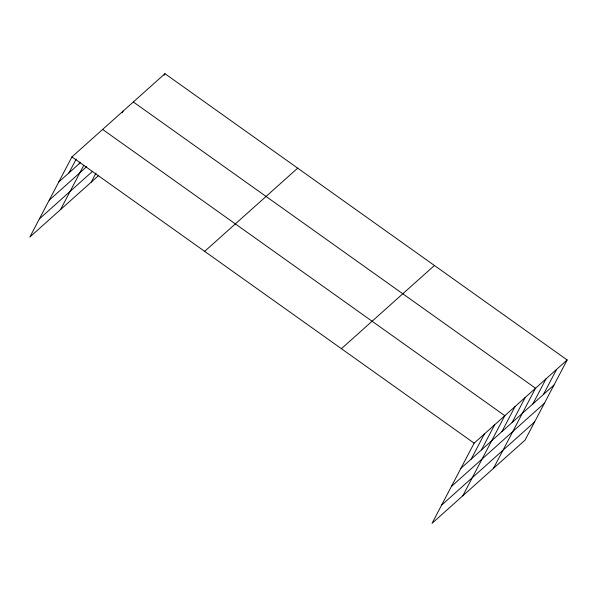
<?xml version="1.0" encoding="UTF-8"?>
<svg xmlns="http://www.w3.org/2000/svg" width="597" height="597" viewBox="0 0 597 597"><rect width="100%" height="100%" fill="white"/><g stroke="black" fill="none" stroke-linecap="round" stroke-linejoin="round"><path stroke-width="0.9" d="M567.15 359.954L474.13 443.161L432.049 523.315L525.069 440.101L567.15 359.954L164.951 73.685L71.931 156.899L29.85 237.046L98.49 175.645M68.968 172.869L76.207 159.093M79.2 163.72L80.05 162.093M60.543 209.592L83.804 165.294M122.243 112.751L123.094 111.132M91.244 182.13L96.005 173.048M164.1 75.304L164.951 73.685M471.175 459.138L484.361 434.012M481.406 449.981L494.6 424.855M462.75 495.853L504.831 415.699L102.624 129.437M501.868 431.676L515.062 406.55M512.099 422.527L525.293 397.393M493.443 468.399L535.524 388.244L133.325 101.975M532.875 403.938L546.068 378.811M543.412 394.513L556.605 369.379M58.737 182.025L80.565 162.496M49.208 200.182L86.722 166.623M39.38 218.89L92.587 171.294M204.659 251.367L297.679 168.153M341.402 348.693L434.422 265.486M460.936 468.287L553.956 385.08M451.407 486.451L544.427 403.236M441.586 505.159L534.599 421.945M71.931 156.899L474.13 443.161"/></g></svg>
